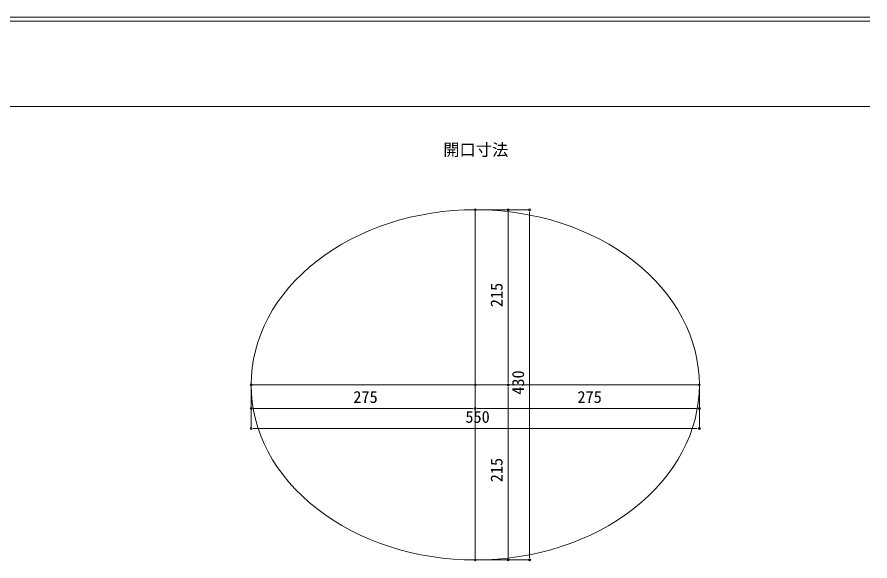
# Model space of a CAD drawing. Units: millimetres, scale not verified. Extents: x -1002 to 1010, y -687 to 676.
# Drawn here: x -44 to 1002, y -28 to 640 of the extents above; entities that cross this region are included whole.
import ezdxf
from ezdxf.enums import TextEntityAlignment as Align

# ---------------------------------------------------------------- set-up
doc = ezdxf.new("R2010")
doc.units = ezdxf.units.MM
doc.header["$LTSCALE"] = 5
doc.header["$PDMODE"] = 32
doc.header["$PDSIZE"] = 2
doc.layers.add('0-0', color=7, linetype='Continuous', lineweight=15)
doc.layers.add('F-0', color=7, linetype='Continuous', lineweight=15)
doc.styles.add('ＭＳ ゴシック', font='')
doc.styles.get('ＭＳ ゴシック').set_extended_font_data('MS Gothic')

# ---------------------------------------------------------------- blocks, each defined once
blk = doc.blocks.new('_DOT')
at = {"layer": '0-0'}
blk.add_line((-0.5, 0), (-1, 0), dxfattribs=at)
blk.add_circle((0, 0), 0.25, dxfattribs=at)
blk.add_circle((0, 0), 0.25, dxfattribs=at)

msp = doc.modelspace()

# ---------------------------------------------------------------- linework, layer by layer
at = {"layer": 'F-0'}
for p, q in [((1002.034, 640.036), (-1002.086, 640.036)), ((1002.034, 635.036), (-1002.086, 635.036)), ((1002.034, 530.036), (-1002.086, 530.036)), ((522.74, 403.39), (584.504, 403.39)), ((522.74, 403.39), (558.124, 403.39)), ((558.124, 398.39), (558.124, 193.39)), ((584.504, 398.39), (584.504, -21.61)), ((522.74, 188.39), (558.124, 188.39)), ((522.74, 188.39), (558.124, 188.39)), ((242.74, 183.39), (242.74, 159.253)), ((242.74, 183.39), (242.74, 134.871)), ((517.74, 183.39), (517.74, 159.253)), ((517.74, 183.39), (517.74, 159.253)), ((558.124, 183.39), (558.124, -21.61)), ((792.74, 183.39), (792.74, 134.871)), ((792.74, 183.39), (792.74, 159.253)), ((247.74, 159.253), (512.74, 159.253)), ((522.74, 159.253), (787.74, 159.253)), ((247.74, 134.871), (787.74, 134.871)), ((522.74, -26.61), (584.504, -26.61)), ((522.74, -26.61), (558.124, -26.61))]:
    msp.add_line(p, q, dxfattribs=at)
at = {"layer": 'F-0', "color": 8, "lineweight": 18}
for p, q in [((517.74, -26.61), (517.74, 403.39)), ((792.74, 188.39), (242.74, 188.39))]:
    msp.add_line(p, q, dxfattribs=at)
at = {"layer": 'F-0', "lineweight": 18}
for points in [[(792.745, 188.39), (792.405, 198.94), (791.415, 209.46), (789.765, 219.94), (787.455, 230.33), (784.495, 240.63), (780.895, 250.8), (776.665, 260.82), (771.805, 270.67), (766.335, 280.31), (760.265, 289.74), (753.615, 298.92), (746.395, 307.84), (738.625, 316.47), (730.315, 324.78), (721.505, 332.78), (712.195, 340.42), (702.415, 347.69), (692.195, 354.59), (681.555, 361.08), (670.525, 367.16), (659.115, 372.8), (647.375, 378), (635.315, 382.75), (622.975, 387.02), (610.385, 390.82), (597.565, 394.13), (584.555, 396.95), (571.395, 399.26), (558.095, 401.06), (544.695, 402.35), (531.235, 403.13), (517.745, 403.39), (504.245, 403.13), (490.785, 402.35), (477.385, 401.06), (464.095, 399.26), (450.925, 396.95), (437.915, 394.13), (425.095, 390.82)], [(425.095, 390.82), (412.505, 387.02), (400.165, 382.75), (388.105, 378), (376.365, 372.8), (364.955, 367.16), (353.925, 361.08), (343.285, 354.59), (333.065, 347.69), (323.285, 340.42), (313.975, 332.78), (305.165, 324.78), (296.855, 316.47), (289.085, 307.84), (281.865, 298.92), (275.215, 289.74), (269.145, 280.31), (263.675, 270.67), (258.815, 260.82), (254.585, 250.8), (250.985, 240.63), (248.025, 230.33), (245.715, 219.94), (244.065, 209.46), (243.075, 198.94), (242.745, 188.39), (243.075, 177.84), (244.065, 167.32), (245.715, 156.84), (248.025, 146.45), (250.985, 136.15), (254.585, 125.98), (258.815, 115.96), (263.675, 106.113), (269.145, 96.466), (275.215, 87.04), (281.865, 77.858), (289.085, 68.943), (296.855, 60.315), (305.165, 51.996)], [(753.615, 77.858), (760.265, 87.04), (766.335, 96.466), (771.805, 106.113), (776.665, 115.96), (780.895, 125.98), (784.495, 136.15), (787.455, 146.45), (789.765, 156.84), (791.415, 167.32), (792.405, 177.84), (792.745, 188.39)], [(305.165, 51.996), (313.975, 44.005), (323.285, 36.362), (333.065, 29.086), (343.285, 22.193), (353.925, 15.701), (364.955, 9.624), (376.365, 3.978), (388.105, -1.223), (400.165, -5.968), (412.505, -10.244), (425.095, -14.042), (437.915, -17.352), (450.925, -20.167), (464.095, -22.479), (477.385, -24.283), (490.785, -25.575), (504.245, -26.351), (517.745, -26.61), (531.235, -26.351), (544.695, -25.575), (558.095, -24.283), (571.395, -22.479), (584.555, -20.167), (597.565, -17.352), (610.385, -14.042), (622.975, -10.244), (635.315, -5.968), (647.375, -1.223), (659.115, 3.978), (670.525, 9.624), (681.555, 15.701), (692.195, 22.193), (702.415, 29.086), (712.195, 36.362), (721.505, 44.005), (730.315, 51.996), (738.625, 60.315), (746.395, 68.943), (753.615, 77.858)]]:
    msp.add_lwpolyline(points, dxfattribs=at)
at = {"layer": 'F-0'}
for p in [(517.74, 403.39), (242.74, 188.39), (517.74, 188.39), (517.74, 188.39), (558.124, 188.39), (792.74, 188.39), (517.74, 159.253), (792.74, 159.253), (792.74, 134.871), (517.74, -26.61), (558.124, -26.61), (584.504, -26.61)]:
    msp.add_point(p, dxfattribs=at)

# ---------------------------------------------------------------- block references
at = {"layer": 'F-0', "xscale": 5, "yscale": 5}
for p, rotation in [((558.124, 403.39), 90), ((584.504, 403.39), 90), ((558.124, 188.39), 270), ((558.124, 188.39), 90), ((242.74, 159.253), 180), ((517.74, 159.253), 180), ((242.74, 134.871), 180), ((558.124, -26.61), 270), ((584.504, -26.61), 270)]:
    msp.add_blockref('_DOT', p, dxfattribs=dict(at, rotation=rotation))
for p in [(517.74, 159.253), (792.74, 159.253), (792.74, 134.871)]:
    msp.add_blockref('_DOT', p, dxfattribs=at)

# ---------------------------------------------------------------- texts
at = {"layer": 'F-0', "style": 'ＭＳ ゴシック'}
for s, p in [('開口寸法', (478.39, 465.253)), ('275', (368.121, 161.753)), ('275', (643.121, 161.753)), ('550', (505.621, 137.371))]:
    msp.add_text(s, height=14.66, dxfattribs=at).set_placement(p, align=Align.BOTTOM_LEFT)
for s, p in [('215', (555.624, 283.771)), ('430', (582.004, 176.271)), ('215', (555.624, 68.771))]:
    msp.add_text(s, height=14.66, rotation=90, dxfattribs=at).set_placement(p, align=Align.BOTTOM_LEFT)

doc.saveas('drawing.dxf')
